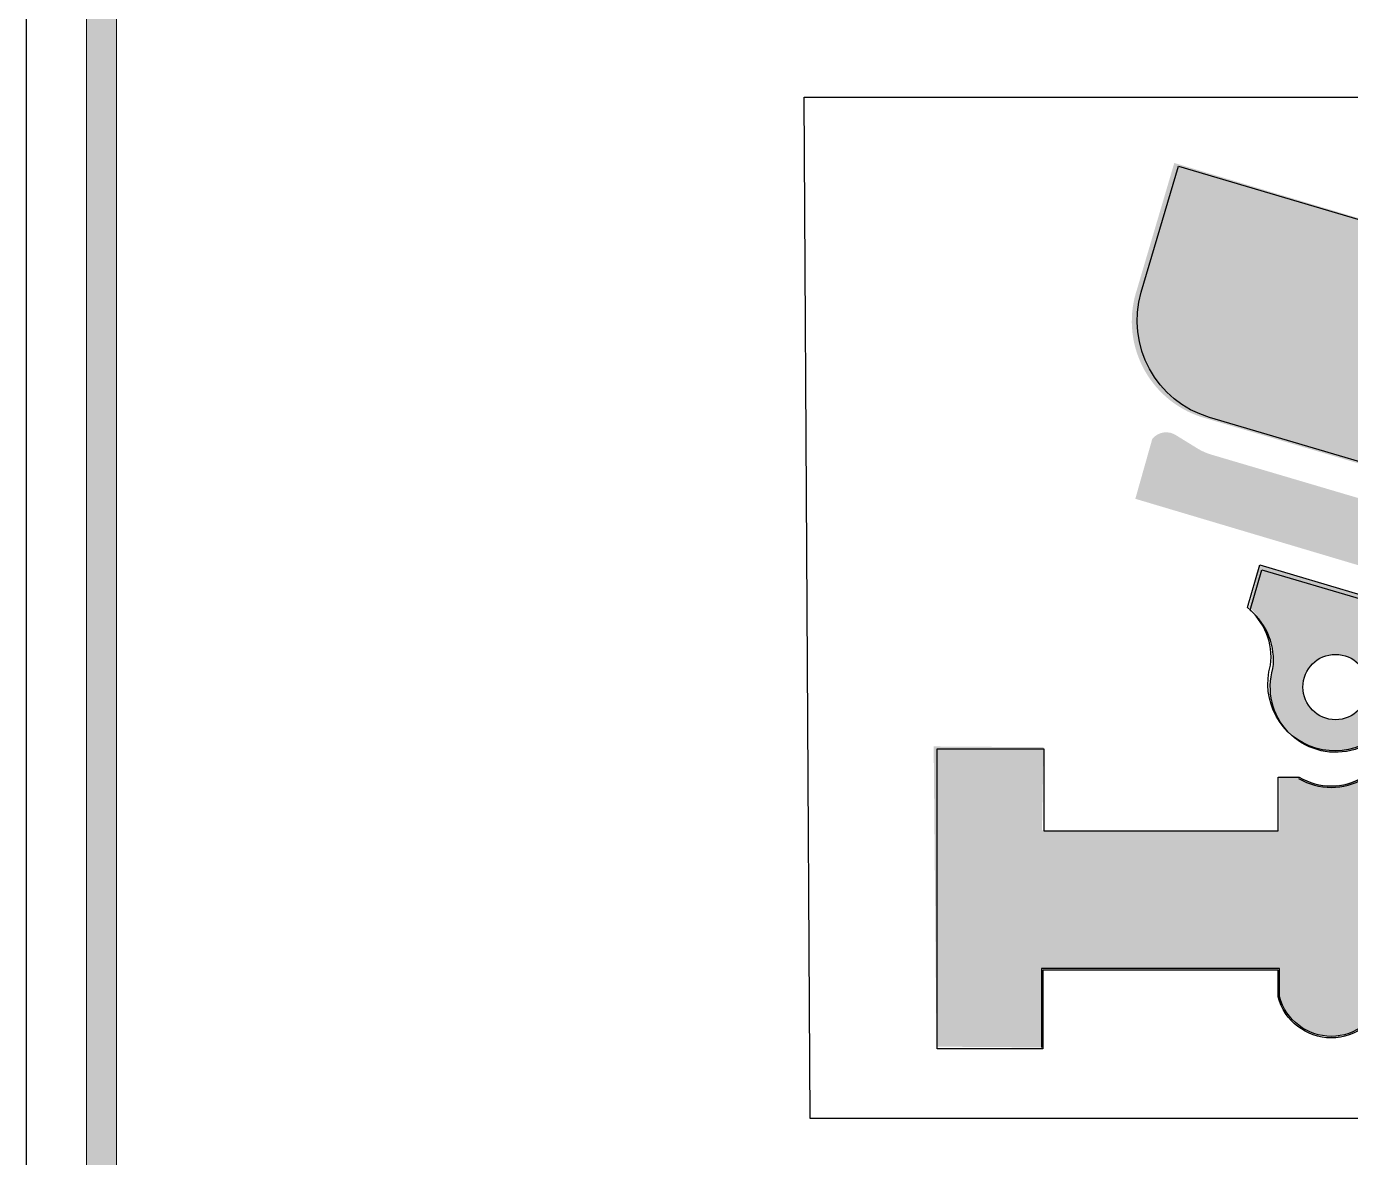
# Model space of a CAD drawing. Header units: millimetres. Extents: x 657.2 to 702.2, y 355.6 to 420.6.
# Drawn here: x 657.18 to 679.23, y 382.91 to 401.74 of the extents above; entities that cross this region are included whole.
import ezdxf

# ---------------------------------------------------------------- set-up
doc = ezdxf.new("R2010")
doc.units = ezdxf.units.MM
doc.layers.add('GSBWFILL', color=1, linetype='Continuous', lineweight=0)
for name, color, linetype in [('L25', 1, 'Continuous'), ('L35', 3, 'Continuous'), ('L50', 7, 'Continuous'), ('Wipeout Frame & Hatch Boundary', 153, 'Continuous')]:
    doc.layers.add(name, color=color, linetype=linetype)

# ---------------------------------------------------------------- blocks, each defined once
blk = doc.blocks.new('*U90')
at = {"layer": 'GSBWFILL'}
blk.add_hatch(color=256, dxfattribs=at).paths.add_polyline_path([(-379.9000000000001, -580), (380, -580, 0.414213562373095), (430, -530), (430, 530, 0.414213562373095), (380, 580), (-380, 580, 0.414213562373095), (-430, 530), (-430, -530, 0.414213562373095), (-380, -580), (-380, -570, -0.414213562373095), (-420, -530), (-420, 530, -0.414213562373095), (-380, 570), (380, 570, -0.414213562373095), (420, 530), (420, -530, -0.414213562373095), (380, -570), (-379.9000000000001, -570)])
at = {"layer": 'GSBWFILL', "linetype": 'Continuous'}
for points in [[(-380, -600), (380, -600, 0.414213562373095), (450, -530), (450, 530, 0.414213562373095), (380, 600), (-380, 600, 0.414213562373095), (-450, 530), (-450, -530, 0.414213562373095), (-380, -600)], [(-379.9000000000001, -580), (380, -580, 0.414213562373095), (430, -530), (430, 530, 0.414213562373095), (380, 580), (-380, 580, 0.414213562373095), (-430, 530), (-430, -530, 0.414213562373095), (-380, -580), (-380, -570, -0.414213562373095), (-420, -530), (-420, 530, -0.414213562373095), (-380, 570), (380, 570, -0.414213562373095), (420, 530), (420, -530, -0.414213562373095), (380, -570), (-379.9000000000001, -570), (-379.9000000000001, -580)]]:
    blk.add_lwpolyline(points, format="xyb", close=True, dxfattribs=at)
blk = doc.blocks.new('BLK_CAMERA')
at = {"layer": 'L25'}
h = blk.add_hatch(color=256, dxfattribs=at)
edge = h.paths.add_edge_path()
edge.add_arc((84.66920673320601, 69.43763355502188), 22.79066361325882, 74.40938376992608, 144.0142474062706, ccw=False)
edge.add_line((90.79447271903882, 91.38975109605963), (167.4828634080368, 68.68678976799174))
edge.add_line((167.4828634080359, 68.68678976799174), (192.5037731776611, 100.7820902805461))
edge.add_line((192.5037731776611, 100.7820902805461), (-53.70310052317109, 174.4450922760134))
edge.add_line((-53.70310052317109, 174.4450922760134), (-66.0738022249634, 132.5620986703684))
edge.add_arc((-34.31780490458459, 121.7677670060348), 33.54043771168687, 161.2263455867749, 251.9348566067961)
edge.add_line((-44.71863138158551, 89.88071994164147), (50.97590319090159, 61.65414965362834))
edge.add_line((50.97590319090159, 61.65414965362834), (66.22784201816648, 82.82906422465476))
h = blk.add_hatch(color=256, dxfattribs=at)
edge = h.paths.add_edge_path()
edge.add_line((-41.30773826359746, 77.34438804692945), (52.73255857626827, 49.56833003379961))
edge.add_arc((54.4117577052657, 55.25352785667019), 5.927999999999619, 253.5447904168681, 325.3043242976732)
edge.add_line((59.28568226530206, 51.87920668300148), (75.87889490258385, 75.84671375786274))
edge.add_arc((85.62674402265657, 69.09807141052579), 11.85599999999926, 73.54479041686432, 145.3043242976715, ccw=False)
edge.add_line((88.98514228065233, 80.46846705626695), (144.3977076630099, 63.03057856364194))
edge.add_line((144.3977076630099, 63.03057856364194), (133.7840395961493, 27.09630397739465))
edge.add_arc((111.2020968943862, 34.4302608529224), 23.74302128284898, 256.1086426098666, 342.00771387848613, ccw=False)
edge.add_line((105.5018340014558, 11.38165866994177), (-66.67791374600438, 62.65435047593428))
edge.add_line((-66.67791374600438, 62.65435047593428), (-61.02416674809683, 82.64139518961474))
edge.add_arc((-56.40378550494097, 78.75304871488424), 6.038804611813062, 53.890681043339725, 139.9172424655408, ccw=False)
edge.add_line((-52.84495027213779, 83.63176298458802), (-46.05608513736479, 79.45982957473461))
edge.add_arc((-35.71040783360513, 96.29504745649774), 19.75999999999906, 238.4281981144308, 253.5447904168671)
h.paths.add_polyline_path([(153.8651779826341, 61.69214184578141), (141.0123436040567, 18.17681077814996), (152.3524745218365, 14.82735161188293), (165.2053089004148, 58.34268267951393)])
h = blk.add_hatch(color=256, dxfattribs=at)
edge = h.paths.add_edge_path()
edge.add_line((42.06102124824974, 20.87137592221279), (-25.09119582047788, 40.70382468697835))
edge.add_line((-25.09119582047788, 40.70382468697835), (-28.82078195788654, 26.59668101183343))
edge.add_arc((-44.60620257825758, 8.66193400229622), 23.89214629241465, -6.017991549887711, 48.64710411122883, ccw=False)
edge.add_arc((0, 0), 21.73599999999982, 163.5447904168678, 343.5447904168681)
edge.add_arc((41.24222801982432, -13.66947818873177), 21.73599999999959, 97.55712247335822, 159.7803008659894, ccw=False)
edge.add_line((38.38362725755178, 7.877728072914579), (42.06102124824974, 20.87137592221234))
edge = h.paths.add_edge_path(flags=16)
edge.add_arc((0, 4.547473508864641e-13), 10.86799999999994, 0, 360)
h = blk.add_hatch(color=256, dxfattribs=at)
h.dxf.hatch_style = 1
edge = h.paths.add_edge_path()
edge.add_line((-18.67041535993758, -29.71924458695594), (-12.34721535993776, -29.71924458695548))
edge.add_arc((-1.646306181457476, -12.44637421554671), 20.31899377709371, 238.2209078709051, 302.3636036594885)
edge.add_line((9.230254894362588, -29.6091807249004), (15.55345489436331, -29.6091807249004))
edge.add_line((15.55345489436331, -29.6091807249004), (15.77071385508862, -103.0705003374997))
edge.add_arc((-1.420486144910683, -98.51711713816303), 17.78400000000026, 194.8351115819763, 345.16488841802374, ccw=False)
edge.add_line((-18.6116861449118, -103.0705003374997), (-18.6116861449118, -93.70552547946454))
edge.add_line((-18.6116861449118, -93.705525479465), (-97.93825447793006, -93.705525479465))
edge.add_line((-97.93825447792915, -93.705525479465), (-97.93825447792915, -119.9545636059242))
edge.add_line((-97.93825447792915, -119.9545636059238), (-132.9134539716279, -119.7171594600154))
edge.add_line((-132.9134539716279, -119.7171594600159), (-133.8451445087903, -19.78593794992412))
edge.add_line((-133.8451445087903, -19.78593794992366), (-97.2611011893514, -20.02334209583205))
edge.add_line((-97.2611011893514, -20.02334209583205), (-97.77281189572022, -47.70537429487104))
edge.add_line((-97.77281189572022, -47.70537429487104), (-18.71154593770916, -47.70537429487104))
edge.add_line((-18.71154593770916, -47.70537429487104), (-18.67041535993667, -29.71924458695594))
blk.add_lwpolyline([(166.7837793174422, 69.16355601610758), (91.92621666620471, 91.2737372128222, 0.3186008350386753), (65.96961502853992, 82.39255785241312), (51.39919210745757, 62.16601046160986), (-41.99356785821965, 89.75080980810935, -0.414213562373098), (-64.69422712350024, 131.482392535363), (-52.32352542170884, 173.365386141008), (191.8046890870673, 101.2588565286624)], format="xyb", close=True, dxfattribs=at)
at = {"layer": 'L50'}
blk.add_lwpolyline([(154.0238597035241, 61.08642588285966), (141.1710253249466, 17.57109481522821), (152.5111562427264, 14.22163564896118), (165.3639906213048, 57.73696671659218)], close=True, dxfattribs=at)
for points in [[(38.46008377041835, 8.420603389997268, 0.2822276516557647), (21.00912334612258, -5.319812424130305, -0.9987357373694056), (-21.6364506395339, 7.251721132855437, 0.2599947367728853), (-29.35878729053366, 26.44922511324967), (-25.17257394099579, 40.6223214482111), (42.10226696297286, 20.7517984217402)], [(38.38362725755178, 7.877728072914579, 0.278373520965832), (20.84572535052575, -6.157063472990558, -1.000000000000006), (-20.84572535052575, 6.157063472991013, 0.2564196890260366), (-28.48655428020902, 25.63039896927603), (-24.53302895965135, 39.01569268278081), (41.79427897383903, 19.42503617780903)], [(16.26471385508921, -103.1343657734437, -0.7724397442335569), (-19.10568614491058, -103.1343657734437), (-19.10568614491058, -94.19952547946468), (-97.44425447792946, -94.19952547946468), (-97.44425447792946, -120.4485636059239), (-132.6567667368799, -120.4485636059239), (-132.6567667368799, -20.56267673209413), (-97.17895210292227, -20.56267673209413), (-97.17895210292227, -47.87227902051654), (-19.10568614491058, -47.87227902051654), (-19.10568614491058, -29.95404445386657), (-12.15267753370608, -29.95404445386612, 0.2766556562546071), (9.311705243882898, -29.95404445386657), (16.26471385508921, -29.95404445386612)]]:
    blk.add_lwpolyline(points, format="xyb", close=True, dxfattribs=at)
for points in [[(-12.28848614491108, -30.44804445386626, 0.2731985141439801), (9.447513855087891, -30.44804445386671), (15.77071385508862, -30.44804445386626), (15.77071385508862, -103.0705003374997, -0.7696156638665891), (-18.6116861449118, -103.0705003374997), (-18.6116861449118, -93.705525479465), (-97.93825447792915, -93.705525479465), (-97.93825447792915, -119.9545636059238)], [(1.297067741166757, -116.146398046485), (0.2287895298832154, -116.2244756579576, -0.3663741095108233)]]:
    blk.add_lwpolyline(points, format="xyb", dxfattribs=at)
blk.add_circle((0, 0), 10.868, dxfattribs=at)
at = {"layer": 'Wipeout Frame & Hatch Boundary'}
blk.add_lwpolyline([(-19.10568614491058, -29.95404445386657), (-12.15267753370608, -29.95404445386612, 0.2766556562546071), (9.311705243882898, -29.95404445386657), (16.26471385508921, -29.95404445386612), (16.26471385508921, -103.1343657734437, -0.7724397442335563), (-19.10568614491058, -103.1343657734437), (-19.10568614491058, -94.19952547946468), (-97.44425447792946, -94.19952547946468), (-97.44425447792946, -120.4485636059239), (-132.6567667368799, -120.4485636059239), (-132.6567667368799, -20.56267673209413), (-97.17895210292227, -20.56267673209413), (-97.17895210292227, -47.87227902051654), (-19.10568614491058, -47.87227902051654)], format="xyb", close=True, dxfattribs=at)
blk = doc.blocks.new('BLK_CAMERA Insert')
at = {"layer": 'Wipeout Frame & Hatch Boundary'}
blk.add_lwpolyline([(-191.4998809901072, 169.9997512222508), (190.4998809901072, 169.9997512222508), (190.4998809901072, -169.9997512222508), (-189.4998809901072, -169.9997512222508)], close=True, dxfattribs=at)
at = {"layer": 'L25'}
blk.add_blockref('BLK_CAMERA', (-14.5, -26.36965878628325), dxfattribs=at)

msp = doc.modelspace()

# ---------------------------------------------------------------- linework, layer by layer
at = {"layer": 'L50'}
msp.add_lwpolyline([(660.6788589255702, 420.5607165533452), (698.6788589255702, 420.5607165533452, -0.414213562373095), (702.1788589255702, 417.0607165533452), (702.1788589255702, 364.0607165533452, -0.414213562373095), (698.6788589255702, 360.5607165533452), (660.6788589255702, 360.5607165533452, -0.414213562373095), (657.1788589255702, 364.0607165533452), (657.1788589255702, 417.0607165533452, -0.414213562373095)], format="xyb", close=True, dxfattribs=at)

# ---------------------------------------------------------------- block references
at = {"layer": 'L25', "xscale": 0.05, "yscale": 0.05, "zscale": 0.05}
msp.add_blockref('*U90', (679.6788589255702, 390.5607165533452), dxfattribs=at)
at = {"layer": 'L35', "xscale": 0.05, "yscale": 0.05, "zscale": 0.05}
msp.add_blockref('BLK_CAMERA Insert', (679.7038589255702, 392.0607041144577), dxfattribs=at)

doc.saveas('drawing.dxf')
